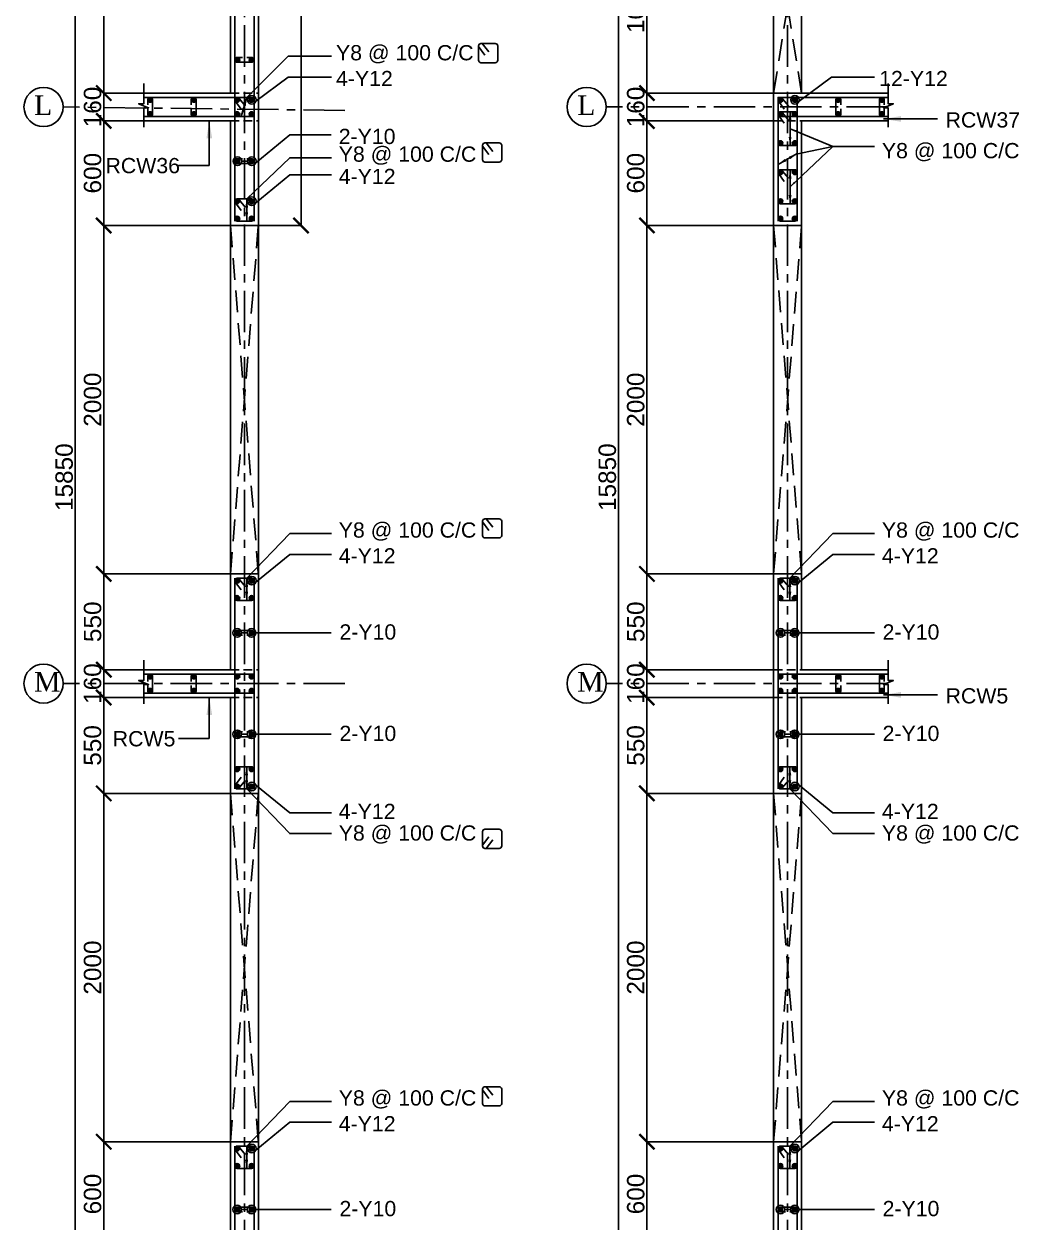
# Model space of a CAD drawing. Header units: inches. Extents: x 264820 to 395319, y -248151 to -162151.
# Drawn here: x 303854 to 326705, y -215092 to -187582 of the extents above; entities that cross this region are included whole.
import ezdxf

# ---------------------------------------------------------------- set-up
doc = ezdxf.new("R2010")
doc.units = ezdxf.units.IN
doc.header["$MEASUREMENT"] = 0
doc.linetypes.add('CENTER', pattern=[50.8, 31.75, -6.35, 6.35, -6.35])
doc.linetypes.add('Hidden', pattern=[3, 2, -1])
for name, color, linetype in [('1', 8, 'Continuous'), ('160 WALL OPEING', 1, 'Continuous'), ('5', 2, 'Continuous'), ('ARROW', 5, 'Continuous'), ('DIM', 251, 'Continuous'), ('GIRD CIR', 1, 'Continuous'), ('GIRD TEXT', 4, 'Continuous'), ('GRID', 8, 'CENTER'), ('LINKS', 3, 'Continuous'), ('OPENING', 1, 'Continuous'), ('SHEAR WALL', 6, 'Continuous'), ('STRRIUPS', 6, 'Continuous'), ('Ttxt', 3, 'Continuous')]:
    doc.layers.add(name, color=color, linetype=linetype)
doc.layers.add('Tex', color=3, linetype='Continuous', lineweight=13)
doc.styles.add('Arial', font='arial.ttf', dxfattribs={"height": 400})
doc.styles.add('T200', font='sanss___.ttf', dxfattribs={"height": 250})
doc.styles.add('T400', font='romantic.ttf')
doc.dimstyles.new('SCALE-25', dxfattribs={"dimtxt": 400, "dimasz": 350, "dimexe": 0, "dimexo": 0, "dimgap": 50, "dimtad": 1, "dimdec": 0, "dimlfac": 0.25, "dimzin": 0, "dimdsep": 46, "dimtxsty": 'Arial', "dimblk": 'ARCHTICK', "dimcen": 0, "dimclrd": 5, "dimclre": 8, "dimclrt": 1, "dimadec": 0, "dimazin": 0, "dimtfac": 1, "dimtdec": 0, "dimtix": 1, "dimtmove": 2, "dimatfit": 3, "dimfxl": 0, "dimtolj": 1, "dimtzin": 0, "dimlwd": -1, "dimarcsym": 0})
doc.dimstyles.new('T 200', dxfattribs={"dimtxt": 250, "dimasz": 150, "dimexe": 1, "dimexo": 0, "dimgap": 50, "dimtad": 1, "dimdec": 0, "dimdsep": 46, "dimtxsty": 'T200', "dimblk": 'ARCHTICK', "dimcen": 2.5, "dimdle": 1, "dimclrd": 5, "dimclre": 253, "dimclrt": 1, "dimadec": 0, "dimazin": 0, "dimtfac": 1, "dimtdec": 0, "dimtmove": 2, "dimatfit": 3, "dimfxl": 0, "dimarcsym": 0})
doc.dimstyles.new('T200', dxfattribs={"dimtxt": 300, "dimasz": 150, "dimexe": 0, "dimexo": 0, "dimgap": 5, "dimtad": 1, "dimdec": 0, "dimrnd": 5, "dimzin": 0, "dimdsep": 46, "dimtxsty": 'T200', "dimblk": 'ARCHTICK', "dimcen": 300, "dimclrd": 5, "dimclre": 252, "dimclrt": 1, "dimadec": 0, "dimazin": 0, "dimtfac": 50, "dimtdec": 0, "dimtofl": 0, "dimtmove": 2, "dimatfit": 3, "dimfxl": 1, "dimtolj": 1, "dimtzin": 0, "dimarcsym": 2})

# ---------------------------------------------------------------- blocks, each defined once
blk = doc.blocks.new('R1')
at = {"layer": '5'}
h = blk.add_hatch(color=256, dxfattribs=at)
edge = h.paths.add_edge_path()
edge.add_arc((0, 0), 69.6, 0, 360)
at = {"layer": '5', "color": 6}
blk.add_circle((0, 0), 69.6, dxfattribs=at)
blk = doc.blocks.new('_ARCHTICK')
at = {"color": 0, "linetype": 'ByBlock', "const_width": 0.15}
blk.add_lwpolyline([(-0.5, -0.5), (0.5, 0.5)], dxfattribs=at)
blk = doc.blocks.new('A$C5C0C2414')
at = {"layer": 'STRRIUPS', "ltscale": 0.2}
for p, q in [((0, 0), (158, -194)), ((-81, -72), (61, -268))]:
    blk.add_line(p, q, dxfattribs=at)
blk.add_lwpolyline([(304, -440), (-26, -440, -0.414214), (-81, -385), (-81, -55, -0.414214), (-26, 0), (304, 0, -0.414214), (359, -55), (359, -385, -0.414214)], format="xyb", close=True, dxfattribs=at)
blk = doc.blocks.new('*D69')
at = {"layer": 'Defpoints', "color": 0}
for p in [(305033, -166289), (306610, -166289, 59), (306610, -229689)]:
    blk.add_point(p, dxfattribs=at)
at = {"layer": 'DIM', "color": 8, "lineweight": -2}
for p, q in [((306610, -166289), (305033, -166289)), ((306610, -229689), (305033, -229689))]:
    blk.add_line(p, q, dxfattribs=at)
at = {"layer": 'DIM', "color": 5}
blk.add_line((305033, -229689), (305033, -166289), dxfattribs=at)
at = {"layer": 'DIM', "color": 5, "xscale": 350, "yscale": 350, "zscale": 350}
for p, rotation in [((305033, -166289), 90), ((305033, -229689), 270)]:
    blk.add_blockref('_ARCHTICK', p, dxfattribs=dict(at, rotation=rotation))
at = {"layer": 'DIM', "color": 1, "insert": (304779, -197989), "char_height": 400, "attachment_point": 5, "rotation": 90, "style": 'Arial'}
blk.add_mtext('\\A1;15850', dxfattribs=at)
blk = doc.blocks.new('ARCHTICK')
at = {"color": 0, "const_width": 0.15}
blk.add_lwpolyline([(-0.5, -0.5), (0.5, 0.5)], dxfattribs=at)
blk = doc.blocks.new('*D74')
at = {"layer": 'Defpoints', "color": 0}
for p in [(305686, -213249), (308597, -213249, 59), (306610, -215649, 58)]:
    blk.add_point(p, dxfattribs=at)
at = {"layer": 'DIM', "color": 8, "lineweight": -2}
for p, q in [((308597, -213249), (305686, -213249)), ((306610, -215649), (305686, -215649))]:
    blk.add_line(p, q, dxfattribs=at)
at = {"layer": 'DIM', "color": 5}
blk.add_line((305686, -215649), (305686, -213249), dxfattribs=at)
at = {"layer": 'DIM', "color": 5, "xscale": 350, "yscale": 350, "zscale": 350}
for p, rotation in [((305686, -213249), 90), ((305686, -215649), 270)]:
    blk.add_blockref('_ARCHTICK', p, dxfattribs=dict(at, rotation=rotation))
at = {"layer": 'DIM', "color": 1, "insert": (305431, -214449), "char_height": 400, "attachment_point": 5, "rotation": 90, "style": 'Arial'}
blk.add_mtext('\\A1;600', dxfattribs=at)
blk = doc.blocks.new('*D75')
at = {"layer": 'Defpoints', "color": 0}
for p in [(305686, -205249), (308597, -205249, 59), (308597, -213249, 59)]:
    blk.add_point(p, dxfattribs=at)
at = {"layer": 'DIM', "color": 8, "lineweight": -2}
for p, q in [((308597, -205249), (305686, -205249)), ((308597, -213249), (305686, -213249))]:
    blk.add_line(p, q, dxfattribs=at)
at = {"layer": 'DIM', "color": 5}
blk.add_line((305686, -213249), (305686, -205249), dxfattribs=at)
at = {"layer": 'DIM', "color": 5, "xscale": 350, "yscale": 350, "zscale": 350}
for p, rotation in [((305686, -205249), 90), ((305686, -213249), 270)]:
    blk.add_blockref('_ARCHTICK', p, dxfattribs=dict(at, rotation=rotation))
at = {"layer": 'DIM', "color": 1, "insert": (305431, -209249), "char_height": 400, "attachment_point": 5, "rotation": 90, "style": 'Arial'}
blk.add_mtext('\\A1;2000', dxfattribs=at)
blk = doc.blocks.new('*D76')
at = {"layer": 'Defpoints', "color": 0}
for p in [(305685, -203049), (306610, -203049, 58), (308597, -205249, 59)]:
    blk.add_point(p, dxfattribs=at)
at = {"layer": 'DIM', "color": 8, "lineweight": -2}
for p, q in [((306610, -203049), (305685, -203049)), ((308597, -205249), (305685, -205249))]:
    blk.add_line(p, q, dxfattribs=at)
at = {"layer": 'DIM', "color": 5}
blk.add_line((305685, -205249), (305685, -203049), dxfattribs=at)
at = {"layer": 'DIM', "color": 5, "xscale": 350, "yscale": 350, "zscale": 350}
for p, rotation in [((305685, -203049), 90), ((305685, -205249), 270)]:
    blk.add_blockref('_ARCHTICK', p, dxfattribs=dict(at, rotation=rotation))
at = {"layer": 'DIM', "color": 1, "insert": (305430, -204149), "char_height": 400, "attachment_point": 5, "rotation": 90, "style": 'Arial'}
blk.add_mtext('\\A1;550', dxfattribs=at)
blk = doc.blocks.new('*D77')
at = {"layer": 'Defpoints', "color": 0}
for p in [(305686, -202409), (306610, -202409, 58), (306610, -203049, 58)]:
    blk.add_point(p, dxfattribs=at)
at = {"layer": 'DIM', "color": 5}
for p, q in [((305686, -202409), (305686, -202059)), ((305686, -203049), (305686, -202409)), ((305686, -203049), (305686, -203399))]:
    blk.add_line(p, q, dxfattribs=at)
at = {"layer": 'DIM', "color": 8, "lineweight": -2}
for p, q in [((306610, -202409), (305686, -202409)), ((306610, -203049), (305686, -203049))]:
    blk.add_line(p, q, dxfattribs=at)
at = {"layer": 'DIM', "color": 5, "xscale": 350, "yscale": 350, "zscale": 350}
for p, rotation in [((305686, -202409), 270), ((305686, -203049), 90)]:
    blk.add_blockref('_ARCHTICK', p, dxfattribs=dict(at, rotation=rotation))
at = {"layer": 'DIM', "color": 1, "insert": (305431, -202729), "char_height": 400, "attachment_point": 5, "rotation": 90, "style": 'Arial'}
blk.add_mtext('\\A1;160', dxfattribs=at)
blk = doc.blocks.new('*D78')
at = {"layer": 'Defpoints', "color": 0}
for p in [(305687, -200209), (308597, -200209, 59), (306610, -202409, 58)]:
    blk.add_point(p, dxfattribs=at)
at = {"layer": 'DIM', "color": 8, "lineweight": -2}
for p, q in [((308597, -200209), (305687, -200209)), ((306610, -202409), (305687, -202409))]:
    blk.add_line(p, q, dxfattribs=at)
at = {"layer": 'DIM', "color": 5}
blk.add_line((305687, -202409), (305687, -200209), dxfattribs=at)
at = {"layer": 'DIM', "color": 5, "xscale": 350, "yscale": 350, "zscale": 350}
for p, rotation in [((305687, -200209), 90), ((305687, -202409), 270)]:
    blk.add_blockref('_ARCHTICK', p, dxfattribs=dict(at, rotation=rotation))
at = {"layer": 'DIM', "color": 1, "insert": (305432, -201309), "char_height": 400, "attachment_point": 5, "rotation": 90, "style": 'Arial'}
blk.add_mtext('\\A1;550', dxfattribs=at)
blk = doc.blocks.new('*D79')
at = {"layer": 'Defpoints', "color": 0}
for p in [(305686, -192209), (308597, -192209, 59), (308597, -200209, 59)]:
    blk.add_point(p, dxfattribs=at)
at = {"layer": 'DIM', "color": 8, "lineweight": -2}
for p, q in [((308597, -192209), (305686, -192209)), ((308597, -200209), (305686, -200209))]:
    blk.add_line(p, q, dxfattribs=at)
at = {"layer": 'DIM', "color": 5}
blk.add_line((305686, -200209), (305686, -192209), dxfattribs=at)
at = {"layer": 'DIM', "color": 5, "xscale": 350, "yscale": 350, "zscale": 350}
for p, rotation in [((305686, -192209), 90), ((305686, -200209), 270)]:
    blk.add_blockref('_ARCHTICK', p, dxfattribs=dict(at, rotation=rotation))
at = {"layer": 'DIM', "color": 1, "insert": (305431, -196209), "char_height": 400, "attachment_point": 5, "rotation": 90, "style": 'Arial'}
blk.add_mtext('\\A1;2000', dxfattribs=at)
blk = doc.blocks.new('*D80')
at = {"layer": 'Defpoints', "color": 0}
for p in [(305686, -189809), (306610, -189809, 58), (308597, -192209, 59)]:
    blk.add_point(p, dxfattribs=at)
at = {"layer": 'DIM', "color": 8, "lineweight": -2}
for p, q in [((306610, -189809), (305686, -189809)), ((308597, -192209), (305686, -192209))]:
    blk.add_line(p, q, dxfattribs=at)
at = {"layer": 'DIM', "color": 5}
blk.add_line((305686, -192209), (305686, -189809), dxfattribs=at)
at = {"layer": 'DIM', "color": 5, "xscale": 350, "yscale": 350, "zscale": 350}
for p, rotation in [((305686, -189809), 90), ((305686, -192209), 270)]:
    blk.add_blockref('_ARCHTICK', p, dxfattribs=dict(at, rotation=rotation))
at = {"layer": 'DIM', "color": 1, "insert": (305431, -191009), "char_height": 400, "attachment_point": 5, "rotation": 90, "style": 'Arial'}
blk.add_mtext('\\A1;600', dxfattribs=at)
blk = doc.blocks.new('*D81')
at = {"layer": 'Defpoints', "color": 0}
for p in [(305686, -189169), (306610, -189169, 58), (306610, -189809, 58)]:
    blk.add_point(p, dxfattribs=at)
at = {"layer": 'DIM', "color": 5}
for p, q in [((305686, -189169), (305686, -188819)), ((305686, -189809), (305686, -189169)), ((305686, -189809), (305686, -190159))]:
    blk.add_line(p, q, dxfattribs=at)
at = {"layer": 'DIM', "color": 8, "lineweight": -2}
for p, q in [((306610, -189169), (305686, -189169)), ((306610, -189809), (305686, -189809))]:
    blk.add_line(p, q, dxfattribs=at)
at = {"layer": 'DIM', "color": 5, "xscale": 350, "yscale": 350, "zscale": 350}
for p, rotation in [((305686, -189169), 270), ((305686, -189809), 90)]:
    blk.add_blockref('_ARCHTICK', p, dxfattribs=dict(at, rotation=rotation))
at = {"layer": 'DIM', "color": 1, "insert": (305431, -189489), "char_height": 400, "attachment_point": 5, "rotation": 90, "style": 'Arial'}
blk.add_mtext('\\A1;160', dxfattribs=at)
blk = doc.blocks.new('*D82')
at = {"layer": 'Defpoints', "color": 0}
for p in [(305686, -172369), (308597, -172369, 59), (306610, -189169, 58)]:
    blk.add_point(p, dxfattribs=at)
at = {"layer": 'DIM', "color": 8, "lineweight": -2}
for p, q in [((308597, -172369), (305686, -172369)), ((306610, -189169), (305686, -189169))]:
    blk.add_line(p, q, dxfattribs=at)
at = {"layer": 'DIM', "color": 5}
blk.add_line((305686, -189169), (305686, -172369), dxfattribs=at)
at = {"layer": 'DIM', "color": 5, "xscale": 350, "yscale": 350, "zscale": 350}
for p, rotation in [((305686, -172369), 90), ((305686, -189169), 270)]:
    blk.add_blockref('_ARCHTICK', p, dxfattribs=dict(at, rotation=rotation))
at = {"layer": 'DIM', "color": 1, "insert": (305431, -180769), "char_height": 400, "attachment_point": 5, "rotation": 90, "style": 'Arial'}
blk.add_mtext('\\A1;4200', dxfattribs=at)
blk = doc.blocks.new('*D65')
at = {"layer": 'Defpoints', "color": 0}
for p in [(309237, -172369), (310217, -172369), (309237, -192209)]:
    blk.add_point(p, dxfattribs=at)
at = {"layer": 'DIM', "color": 8, "lineweight": -2}
for p, q in [((309237, -172369), (310217, -172369)), ((309237, -192209), (310217, -192209))]:
    blk.add_line(p, q, dxfattribs=at)
at = {"layer": 'DIM', "color": 5}
blk.add_line((310217, -192209), (310217, -172369), dxfattribs=at)
at = {"layer": 'DIM', "color": 5, "xscale": 350, "yscale": 350, "zscale": 350}
for p, rotation in [((310217, -172369), 90), ((310217, -192209), 270)]:
    blk.add_blockref('_ARCHTICK', p, dxfattribs=dict(at, rotation=rotation))
blk = doc.blocks.new('*D86')
at = {"layer": 'Defpoints', "color": 0}
for p in [(317506, -166289), (321070, -166289, 59), (321070, -229689, 59)]:
    blk.add_point(p, dxfattribs=at)
at = {"layer": 'DIM', "color": 8, "lineweight": -2}
for p, q in [((321070, -166289), (317506, -166289)), ((321070, -229689), (317506, -229689))]:
    blk.add_line(p, q, dxfattribs=at)
at = {"layer": 'DIM', "color": 5}
blk.add_line((317506, -229689), (317506, -166289), dxfattribs=at)
at = {"layer": 'DIM', "color": 5, "xscale": 350, "yscale": 350, "zscale": 350}
for p, rotation in [((317506, -166289), 90), ((317506, -229689), 270)]:
    blk.add_blockref('_ARCHTICK', p, dxfattribs=dict(at, rotation=rotation))
at = {"layer": 'DIM', "color": 1, "insert": (317252, -197989), "char_height": 400, "attachment_point": 5, "rotation": 90, "style": 'Arial'}
blk.add_mtext('\\A1;15850', dxfattribs=at)
blk = doc.blocks.new('*D91')
at = {"layer": 'Defpoints', "color": 0}
for p in [(318158, -213249), (321070, -213249, 59), (321710, -215649, 59)]:
    blk.add_point(p, dxfattribs=at)
at = {"layer": 'DIM', "color": 8, "lineweight": -2}
for p, q in [((321070, -213249), (318158, -213249)), ((321710, -215649), (318158, -215649))]:
    blk.add_line(p, q, dxfattribs=at)
at = {"layer": 'DIM', "color": 5}
blk.add_line((318158, -215649), (318158, -213249), dxfattribs=at)
at = {"layer": 'DIM', "color": 5, "xscale": 350, "yscale": 350, "zscale": 350}
for p, rotation in [((318158, -213249), 90), ((318158, -215649), 270)]:
    blk.add_blockref('_ARCHTICK', p, dxfattribs=dict(at, rotation=rotation))
at = {"layer": 'DIM', "color": 1, "insert": (317904, -214449), "char_height": 400, "attachment_point": 5, "rotation": 90, "style": 'Arial'}
blk.add_mtext('\\A1;600', dxfattribs=at)
blk = doc.blocks.new('*D92')
at = {"layer": 'Defpoints', "color": 0}
for p in [(318158, -205249), (321070, -205249, 59), (321070, -213249, 59)]:
    blk.add_point(p, dxfattribs=at)
at = {"layer": 'DIM', "color": 8, "lineweight": -2}
for p, q in [((321070, -205249), (318158, -205249)), ((321070, -213249), (318158, -213249))]:
    blk.add_line(p, q, dxfattribs=at)
at = {"layer": 'DIM', "color": 5}
blk.add_line((318158, -213249), (318158, -205249), dxfattribs=at)
at = {"layer": 'DIM', "color": 5, "xscale": 350, "yscale": 350, "zscale": 350}
for p, rotation in [((318158, -205249), 90), ((318158, -213249), 270)]:
    blk.add_blockref('_ARCHTICK', p, dxfattribs=dict(at, rotation=rotation))
at = {"layer": 'DIM', "color": 1, "insert": (317904, -209249), "char_height": 400, "attachment_point": 5, "rotation": 90, "style": 'Arial'}
blk.add_mtext('\\A1;2000', dxfattribs=at)
blk = doc.blocks.new('*D93')
at = {"layer": 'Defpoints', "color": 0}
for p in [(318157, -203049), (321070, -203049, 59), (321070, -205249, 59)]:
    blk.add_point(p, dxfattribs=at)
at = {"layer": 'DIM', "color": 8, "lineweight": -2}
for p, q in [((321070, -203049), (318157, -203049)), ((321070, -205249), (318157, -205249))]:
    blk.add_line(p, q, dxfattribs=at)
at = {"layer": 'DIM', "color": 5}
blk.add_line((318157, -205249), (318157, -203049), dxfattribs=at)
at = {"layer": 'DIM', "color": 5, "xscale": 350, "yscale": 350, "zscale": 350}
for p, rotation in [((318157, -203049), 90), ((318157, -205249), 270)]:
    blk.add_blockref('_ARCHTICK', p, dxfattribs=dict(at, rotation=rotation))
at = {"layer": 'DIM', "color": 1, "insert": (317903, -204149), "char_height": 400, "attachment_point": 5, "rotation": 90, "style": 'Arial'}
blk.add_mtext('\\A1;550', dxfattribs=at)
blk = doc.blocks.new('*D94')
at = {"layer": 'Defpoints', "color": 0}
for p in [(318158, -202409), (321070, -202409, 59), (321070, -203049, 59)]:
    blk.add_point(p, dxfattribs=at)
at = {"layer": 'DIM', "color": 5}
for p, q in [((318158, -202409), (318158, -202059)), ((318158, -203049), (318158, -202409)), ((318158, -203049), (318158, -203399))]:
    blk.add_line(p, q, dxfattribs=at)
at = {"layer": 'DIM', "color": 8, "lineweight": -2}
for p, q in [((321070, -202409), (318158, -202409)), ((321070, -203049), (318158, -203049))]:
    blk.add_line(p, q, dxfattribs=at)
at = {"layer": 'DIM', "color": 5, "xscale": 350, "yscale": 350, "zscale": 350}
for p, rotation in [((318158, -202409), 270), ((318158, -203049), 90)]:
    blk.add_blockref('_ARCHTICK', p, dxfattribs=dict(at, rotation=rotation))
at = {"layer": 'DIM', "color": 1, "insert": (317904, -202729), "char_height": 400, "attachment_point": 5, "rotation": 90, "style": 'Arial'}
blk.add_mtext('\\A1;160', dxfattribs=at)
blk = doc.blocks.new('*D95')
at = {"layer": 'Defpoints', "color": 0}
for p in [(318159, -200209), (321070, -200209, 59), (321070, -202409, 59)]:
    blk.add_point(p, dxfattribs=at)
at = {"layer": 'DIM', "color": 8, "lineweight": -2}
for p, q in [((321070, -200209), (318159, -200209)), ((321070, -202409), (318159, -202409))]:
    blk.add_line(p, q, dxfattribs=at)
at = {"layer": 'DIM', "color": 5}
blk.add_line((318159, -202409), (318159, -200209), dxfattribs=at)
at = {"layer": 'DIM', "color": 5, "xscale": 350, "yscale": 350, "zscale": 350}
for p, rotation in [((318159, -200209), 90), ((318159, -202409), 270)]:
    blk.add_blockref('_ARCHTICK', p, dxfattribs=dict(at, rotation=rotation))
at = {"layer": 'DIM', "color": 1, "insert": (317905, -201309), "char_height": 400, "attachment_point": 5, "rotation": 90, "style": 'Arial'}
blk.add_mtext('\\A1;550', dxfattribs=at)
blk = doc.blocks.new('*D96')
at = {"layer": 'Defpoints', "color": 0}
for p in [(318158, -192209), (321070, -192209, 59), (321070, -200209, 59)]:
    blk.add_point(p, dxfattribs=at)
at = {"layer": 'DIM', "color": 8, "lineweight": -2}
for p, q in [((321070, -192209), (318158, -192209)), ((321070, -200209), (318158, -200209))]:
    blk.add_line(p, q, dxfattribs=at)
at = {"layer": 'DIM', "color": 5}
blk.add_line((318158, -200209), (318158, -192209), dxfattribs=at)
at = {"layer": 'DIM', "color": 5, "xscale": 350, "yscale": 350, "zscale": 350}
for p, rotation in [((318158, -192209), 90), ((318158, -200209), 270)]:
    blk.add_blockref('_ARCHTICK', p, dxfattribs=dict(at, rotation=rotation))
at = {"layer": 'DIM', "color": 1, "insert": (317904, -196209), "char_height": 400, "attachment_point": 5, "rotation": 90, "style": 'Arial'}
blk.add_mtext('\\A1;2000', dxfattribs=at)
blk = doc.blocks.new('*D97')
at = {"layer": 'Defpoints', "color": 0}
for p in [(318158, -189809), (321070, -189809, 59), (321070, -192209, 59)]:
    blk.add_point(p, dxfattribs=at)
at = {"layer": 'DIM', "color": 8, "lineweight": -2}
for p, q in [((321070, -189809), (318158, -189809)), ((321070, -192209), (318158, -192209))]:
    blk.add_line(p, q, dxfattribs=at)
at = {"layer": 'DIM', "color": 5}
blk.add_line((318158, -192209), (318158, -189809), dxfattribs=at)
at = {"layer": 'DIM', "color": 5, "xscale": 350, "yscale": 350, "zscale": 350}
for p, rotation in [((318158, -189809), 90), ((318158, -192209), 270)]:
    blk.add_blockref('_ARCHTICK', p, dxfattribs=dict(at, rotation=rotation))
at = {"layer": 'DIM', "color": 1, "insert": (317904, -191009), "char_height": 400, "attachment_point": 5, "rotation": 90, "style": 'Arial'}
blk.add_mtext('\\A1;600', dxfattribs=at)
blk = doc.blocks.new('*D98')
at = {"layer": 'Defpoints', "color": 0}
for p in [(318158, -189169), (321070, -189169, 59), (321070, -189809, 59)]:
    blk.add_point(p, dxfattribs=at)
at = {"layer": 'DIM', "color": 5}
for p, q in [((318158, -189169), (318158, -188819)), ((318158, -189809), (318158, -189169)), ((318158, -189809), (318158, -190159))]:
    blk.add_line(p, q, dxfattribs=at)
at = {"layer": 'DIM', "color": 8, "lineweight": -2}
for p, q in [((321070, -189169), (318158, -189169)), ((321070, -189809), (318158, -189809))]:
    blk.add_line(p, q, dxfattribs=at)
at = {"layer": 'DIM', "color": 5, "xscale": 350, "yscale": 350, "zscale": 350}
for p, rotation in [((318158, -189169), 270), ((318158, -189809), 90)]:
    blk.add_blockref('_ARCHTICK', p, dxfattribs=dict(at, rotation=rotation))
at = {"layer": 'DIM', "color": 1, "insert": (317904, -189489), "char_height": 400, "attachment_point": 5, "rotation": 90, "style": 'Arial'}
blk.add_mtext('\\A1;160', dxfattribs=at)
blk = doc.blocks.new('*D99')
at = {"layer": 'Defpoints', "color": 0}
for p in [(318158, -185169), (321070, -185169, 59), (321070, -189169, 59)]:
    blk.add_point(p, dxfattribs=at)
at = {"layer": 'DIM', "color": 8, "lineweight": -2}
for p, q in [((321070, -185169), (318158, -185169)), ((321070, -189169), (318158, -189169))]:
    blk.add_line(p, q, dxfattribs=at)
at = {"layer": 'DIM', "color": 5}
blk.add_line((318158, -189169), (318158, -185169), dxfattribs=at)
at = {"layer": 'DIM', "color": 5, "xscale": 350, "yscale": 350, "zscale": 350}
for p, rotation in [((318158, -185169), 90), ((318158, -189169), 270)]:
    blk.add_blockref('_ARCHTICK', p, dxfattribs=dict(at, rotation=rotation))
at = {"layer": 'DIM', "color": 1, "insert": (317904, -187169), "char_height": 400, "attachment_point": 5, "rotation": 90, "style": 'Arial'}
blk.add_mtext('\\A1;1000', dxfattribs=at)

msp = doc.modelspace()

# ---------------------------------------------------------------- linework, layer by layer
at = {"layer": '1', "linetype": 'Hidden', "ltscale": 100}
for p, q in [((308596.8, -189168.9, 59), (309236.8, -189168.9, 59)), ((308596.8, -189808.9, 59), (309236.8, -189808.9, 59)), ((321069.6, -189808.9, 59), (321709.6, -189808.9, 59)), ((308596.8, -202408.9, 59), (309236.8, -202408.9, 59)), ((321069.6, -202408.9, 59), (321709.6, -202408.9, 59)), ((308596.8, -203048.9, 59), (309236.8, -203048.9, 59)), ((321069.6, -203048.9, 59), (321709.6, -203048.9, 59))]:
    msp.add_line(p, q, dxfattribs=at)
at = {"layer": '1', "elevation": 58.4}
for points in [[(306610.3, -188951.5), (306610.3, -189414.1), (306485.9, -189414.1), (306715.9, -189507.6), (306610.3, -189507.6), (306610.3, -189953.3)], [(323696.2, -188951.5), (323696.2, -189414.1), (323820.5, -189414.1), (323590.6, -189507.6), (323696.2, -189507.6), (323696.2, -189953.3)], [(306610.3, -202191.5), (306610.3, -202654.1), (306485.9, -202654.1), (306715.9, -202747.6), (306610.3, -202747.6), (306610.3, -203193.3)], [(323696.2, -202191.5), (323696.2, -202654.1), (323820.6, -202654.1), (323590.6, -202747.6), (323696.2, -202747.6), (323696.2, -203193.3)]]:
    msp.add_lwpolyline(points, dxfattribs=at)
at = {"layer": '160 WALL OPEING', "linetype": 'Hidden', "ltscale": 250}
for p, q in [((321069.6, -189168.9), (321709.6, -185168.9)), ((321709.6, -189168.9), (321069.6, -185168.9)), ((308596.8, -200208.9), (309236.8, -192208.9, 59)), ((308596.8, -192208.9), (309236.8, -200208.9, 59)), ((321069.6, -200208.9), (321709.6, -192208.9, 59)), ((321069.6, -192208.9, 59), (321709.6, -200208.9, 59)), ((308596.8, -213248.9), (309236.8, -205248.9, 59)), ((308596.8, -205248.9), (309236.8, -213248.9, 59)), ((321069.6, -213248.9, 59), (321709.6, -205248.9, 59)), ((321069.6, -205248.9), (321709.6, -213248.9, 59))]:
    msp.add_line(p, q, dxfattribs=at)
at = {"layer": '5', "elevation": 59}
for points in [[(308696.8, -172468.9), (308696.8, -192108.9)], [(309136.8, -192108.9), (309136.8, -172468.9)], [(306610.3, -189268.9), (309136.8, -189268.9), (309136.8, -189708.9), (306610.3, -189708.9)], [(323696.2, -189268.9), (321169.6, -189268.9), (321169.6, -189708.9), (323696.2, -189708.9)], [(321169.6, -189268.9), (321169.6, -192108.9)], [(321609.6, -192108.9), (321609.6, -189268.9)], [(308696.8, -200308.9), (308696.8, -205148.9)], [(309136.8, -205148.9), (309136.8, -200308.9)], [(321169.6, -200308.9), (321169.6, -205148.9)], [(321609.6, -205148.9), (321609.6, -200308.9)], [(306610.3, -202948.9), (309136.8, -202948.9), (309136.8, -202508.9), (306610.3, -202508.9)], [(323696.2, -202948.9), (321169.7, -202948.9), (321169.7, -202508.9), (323696.2, -202508.9)], [(308696.8, -213348.9), (308696.8, -218588.9)], [(309136.8, -218588.9), (309136.8, -213348.9)], [(321169.6, -213348.9), (321169.6, -218588.9)], [(321609.6, -218588.9), (321609.6, -213348.9)]]:
    msp.add_lwpolyline(points, dxfattribs=at)
at = {"layer": 'ARROW'}
for p, q in [((308856.1, -190733.9, 59), (308987.6, -190733.9, 59)), ((308851.1, -201564.6, 59), (308982, -201564.6, 59)), ((321323.9, -201564.6, 59), (321454.8, -201564.6, 59)), ((308851.1, -203893.2, 59), (308982, -203893.2, 59)), ((321323.8, -203893.2, 59), (321454.8, -203893.2, 59)), ((308851.1, -214804.6, 59), (308982, -214804.6, 59)), ((321323.8, -214804.6, 59), (321454.8, -214804.6, 59))]:
    msp.add_line(p, q, dxfattribs=at)
for points, elevation in [([(308969.1, -189268.9), (309922.5, -188324.7), (310912.7, -188324.7)], 59), ([(309179.2, -189358.8), (309922.5, -188801.1), (310912.7, -188801.1)], 59), ([(321652, -189358.8), (322395.3, -188801.1), (323385.5, -188801.1)], 59), ([(309178.5, -190768.1), (309957.3, -190130.4), (310912, -190130.4)], 59), ([(321586.7, -190573), (322430.1, -190396.8), (323384.8, -190396.8)], 59), ([(308969.1, -191597.5), (309957.9, -190653.3), (310912.7, -190653.3)], 59), ([(309179.2, -191687.4), (309957.9, -191049.7), (310912.7, -191049.7)], 59), ([(308969.1, -200308.9), (309957.9, -199284.7), (310912.7, -199284.7)], 59), ([(321441.9, -200308.9), (322430.7, -199284.7), (323385.5, -199284.7)], 59), ([(309179.2, -200398.8), (309957.9, -199761.1), (310912.7, -199761.1)], 59), ([(321652, -200398.8), (322430.7, -199761.1), (323385.5, -199761.1)], 59), ([(309179.1, -201564.6), (310912.1, -201564.6)], 58.9), ([(321651.9, -201564.6), (323384.9, -201564.6)], 58.9), ([(309179.1, -203893.2), (310912.1, -203893.2)], 58.9), ([(321651.8, -203893.2), (323384.9, -203893.2)], 58.9), ([(308969.1, -205148.9), (309957.9, -206173), (310912.7, -206173)], 59), ([(309179.2, -205059), (309957.9, -205696.6), (310912.7, -205696.6)], 59), ([(321441.9, -205148.9), (322430.7, -206173), (323385.5, -206173)], 59), ([(321652, -205059), (322430.7, -205696.6), (323385.5, -205696.6)], 59), ([(308969.1, -213348.9), (309957.9, -212324.7), (310912.7, -212324.7)], 59), ([(321441.9, -213348.9), (322430.7, -212324.7), (323385.5, -212324.7)], 59), ([(309179.2, -213438.8), (309957.9, -212801.1), (310912.7, -212801.1)], 59), ([(321652, -213438.8), (322430.7, -212801.1), (323385.5, -212801.1)], 59), ([(309179.1, -214804.6), (310912.1, -214804.6)], 58.9), ([(321651.8, -214804.6), (323384.9, -214804.6)], 58.9)]:
    msp.add_lwpolyline(points, dxfattribs=dict(at, elevation=elevation))
for centre in [(309086.8, -189324.6, 59), (321559.6, -189324.6, 59), (308757.5, -190733.9, 59), (309086.2, -190733.9, 59), (309086.8, -191653.2, 59), (309086.8, -200364.6, 59), (321559.6, -200364.6, 59), (308752.6, -201564.6, 59), (309080.6, -201564.6, 59), (321225.3, -201564.6, 59), (321553.3, -201564.6, 59), (308752.5, -203893.2, 59), (309080.5, -203893.2, 59), (321225.3, -203893.2, 59), (321553.3, -203893.2, 59), (309086.8, -205093.2, 59), (321559.6, -205093.2, 59), (309086.8, -213404.6, 59), (321559.6, -213404.6, 59), (308752.5, -214804.6, 59), (309080.5, -214804.6, 59), (321225.3, -214804.6, 59), (321553.3, -214804.6, 59)]:
    msp.add_circle(centre, 98.5, dxfattribs=at)
at = {"layer": 'GIRD CIR'}
for centre in [(304304.1, -189488.9, 58.4), (316776.9, -189488.9, 58.4), (304304.1, -202728.9, 58.4), (316776.9, -202728.9, 58.4)]:
    msp.add_circle(centre, 450, dxfattribs=at)
at = {"layer": 'GRID', "ltscale": 30}
for p, q in [((308916.8, -164753.2, 59), (308916.8, -230727.8, 59)), ((321389.6, -164753.2, 0), (321389.6, -230727.8, 0)), ((311223.4, -189568.9, 59), (304754.1, -189488.9, 59)), ((323696.2, -189488.9, 59), (317226.9, -189488.9, 59)), ((311223.4, -202728.9, 59), (304754.1, -202728.9, 59)), ((323696.2, -202728.9, 59), (317226.9, -202728.9, 59))]:
    msp.add_line(p, q, dxfattribs=at)
at = {"layer": 'LINKS', "elevation": 59}
for points in [[(308968.5, -188348.9), (309081.2, -188348.9, -1), (309081.2, -188460.2), (308752.5, -188460.2, -1), (308752.5, -188348.9), (308872.1, -188348.9)], [(306696.8, -189437.2), (306696.8, -189324.6, -1), (306808.2, -189324.6), (306808.2, -189653.2, -1), (306696.8, -189653.2), (306696.8, -189533.7)], [(307696.8, -189437.2), (307696.8, -189324.6, -1), (307808.2, -189324.6), (307808.2, -189653.2, -1), (307696.8, -189653.2), (307696.8, -189533.7)], [(322609.6, -189437.2), (322609.6, -189324.6, 1), (322498.2, -189324.6), (322498.2, -189653.2, 1), (322609.6, -189653.2), (322609.6, -189533.7)], [(323609.6, -189437.2), (323609.6, -189324.6, 1), (323498.2, -189324.6), (323498.2, -189653.2, 1), (323609.6, -189653.2), (323609.6, -189533.7)], [(308968.5, -190677.5), (309081.2, -190677.5, -1), (309081.2, -190788.9), (308752.5, -190788.9, -1), (308752.5, -190677.5), (308872.1, -190677.5)], [(308968.5, -201620.2), (309081.2, -201620.2, 1), (309081.2, -201508.9), (308752.5, -201508.9, 1), (308752.5, -201620.2), (308872.1, -201620.2)], [(321441.3, -201620.2), (321554, -201620.2, 1), (321554, -201508.9), (321225.3, -201508.9, 1), (321225.3, -201620.2), (321344.8, -201620.2)], [(306696.8, -202677.2), (306696.8, -202564.6, -1), (306808.2, -202564.6), (306808.2, -202893.2, -1), (306696.8, -202893.2), (306696.8, -202773.7)], [(307696.8, -202677.2), (307696.8, -202564.6, -1), (307808.2, -202564.6), (307808.2, -202893.2, -1), (307696.8, -202893.2), (307696.8, -202773.7)], [(322609.7, -202677.2), (322609.7, -202564.6, 1), (322498.3, -202564.6), (322498.3, -202893.2, 1), (322609.7, -202893.2), (322609.7, -202773.7)], [(323609.7, -202677.2), (323609.7, -202564.6, 1), (323498.3, -202564.6), (323498.3, -202893.2, 1), (323609.7, -202893.2), (323609.7, -202773.7)], [(308968.5, -203837.5), (309081.2, -203837.5, -1), (309081.2, -203948.9), (308752.5, -203948.9, -1), (308752.5, -203837.5), (308872.1, -203837.5)], [(321441.3, -203837.5), (321554, -203837.5, -1), (321554, -203948.9), (321225.3, -203948.9, -1), (321225.3, -203837.5), (321344.8, -203837.5)], [(308968.5, -214860.2), (309081.2, -214860.2, 1), (309081.2, -214748.9), (308752.5, -214748.9, 1), (308752.5, -214860.2), (308872.1, -214860.2)], [(321441.3, -214860.2), (321554, -214860.2, 1), (321554, -214748.9), (321225.3, -214748.9, 1), (321225.3, -214860.2), (321344.8, -214860.2)]]:
    msp.add_lwpolyline(points, format="xyb", dxfattribs=at)
at = {"layer": 'OPENING', "color": 1, "elevation": 59}
for points in [[(321069.6, -185168.9), (321069.6, -189168.9)], [(321709.6, -189168.9), (321709.6, -185168.9)], [(308596.8, -192208.9), (308596.8, -192208.9), (308596.8, -200208.9)], [(309236.8, -200208.9), (309236.8, -192208.9)], [(321069.6, -192208.9), (321069.6, -192208.9), (321069.6, -200208.9)], [(321709.6, -200208.9), (321709.6, -192208.9)], [(308596.8, -205248.9), (308596.8, -205248.9), (308596.8, -213248.9)], [(309236.8, -213248.9), (309236.8, -213248.9), (309236.8, -205248.9)], [(321069.6, -205248.9), (321069.6, -205248.9), (321069.6, -213248.9)], [(321709.6, -213248.9), (321709.6, -213248.9), (321709.6, -205248.9)]]:
    msp.add_lwpolyline(points, dxfattribs=at)
at = {"layer": 'SHEAR WALL', "color": 4}
for p, q in [((321069.6, -189168.9, 59), (321709.6, -189168.9, 59)), ((308596.8, -192208.9, 59), (309236.8, -192208.9, 59)), ((321069.6, -192208.9, 59), (321709.6, -192208.9, 59)), ((308596.8, -200208.9, 59), (309236.8, -200208.9, 59)), ((321069.6, -200208.9, 59), (321709.6, -200208.9, 59)), ((308596.8, -205248.9, 59), (309236.8, -205248.9, 59)), ((321069.6, -205248.9, 59), (321709.6, -205248.9, 59)), ((308596.8, -213248.9, 59), (309236.8, -213248.9, 59)), ((321069.6, -213248.9, 59), (321709.6, -213248.9, 59))]:
    msp.add_line(p, q, dxfattribs=at)
at = {"layer": 'SHEAR WALL', "color": 4, "elevation": 59}
for points in [[(308596.8, -172368.9), (308596.8, -189168.9)], [(309236.8, -172368.9), (309236.8, -192208.9)], [(306610.3, -189168.9), (308596.8, -189168.9)], [(321069.6, -189168.9), (321069.6, -189168.9), (321069.6, -189808.9)], [(323696.2, -189168.9), (321709.6, -189168.9)], [(308596.8, -189808.9), (306610.3, -189808.9)], [(308596.8, -192208.9), (308596.8, -189808.9)], [(321069.6, -192208.9), (321069.6, -189808.9)], [(321709.6, -189808.9), (321709.6, -192208.9)], [(321709.6, -189808.9), (323696.2, -189808.9)], [(308596.8, -200208.9), (308596.8, -202408.9)], [(309236.8, -202408.9), (309236.8, -200208.9)], [(321069.6, -200208.9), (321069.6, -202408.9)], [(321709.6, -202408.9), (321709.6, -200208.9)], [(308596.8, -202408.9), (306610.3, -202408.9)], [(309236.8, -203048.9), (309236.8, -202408.9)], [(321069.6, -203048.9), (321069.6, -202408.9)], [(321709.7, -202408.9), (323696.2, -202408.9)], [(306610.3, -203048.9), (308596.8, -203048.9)], [(308596.8, -205248.9), (308596.8, -203048.9)], [(309236.8, -203048.9), (309236.8, -205248.9)], [(321069.6, -205248.9), (321069.6, -203048.9)], [(321709.6, -203048.9), (321709.6, -205248.9)], [(323696.2, -203048.9), (321709.7, -203048.9)], [(308596.8, -213248.9), (308596.8, -213248.9), (308596.8, -215648.9)], [(309236.8, -216288.9), (309236.8, -213248.9)], [(321069.6, -218688.9), (321069.6, -218688.9), (321069.6, -213248.9)], [(321709.6, -215648.9), (321709.6, -213248.9)]]:
    msp.add_lwpolyline(points, dxfattribs=at)
at = {"layer": 'STRRIUPS', "ltscale": 0.2}
for p, q in [((308713.9, -189364.3, 59), (308838.6, -189537.3, 59)), ((308802.7, -189299.8, 59), (308935.8, -189462.6, 59)), ((321186.7, -189364.3, 59), (321311.4, -189537.3, 59)), ((321275.5, -189299.8, 59), (321408.6, -189462.6, 59)), ((321186.7, -189691.1, 59), (321311.4, -189864, 59)), ((321275.5, -189626.6, 59), (321408.6, -189789.3, 59)), ((321186.7, -191026.3, 59), (321311.4, -191199.2, 59)), ((321275.5, -190961.7, 59), (321408.6, -191124.5, 59)), ((308713.9, -191692.9, 59), (308838.6, -191865.9, 59)), ((308802.7, -191628.4, 59), (308935.8, -191791.2, 59)), ((308713.9, -200404.3, 59), (308838.6, -200577.3, 59)), ((308802.7, -200339.8, 59), (308935.8, -200502.6, 59)), ((321186.7, -200404.3, 59), (321311.4, -200577.3, 59)), ((321275.5, -200339.8, 59), (321408.6, -200502.6, 59)), ((308713.9, -205053.4, 59), (308838.6, -204880.5, 59)), ((321186.7, -205053.4, 59), (321311.4, -204880.5, 59)), ((308802.7, -205117.9, 59), (308935.8, -204955.2, 59)), ((321275.5, -205117.9, 59), (321408.6, -204955.2, 59)), ((308713.9, -213444.3, 59), (308838.6, -213617.3, 59)), ((308802.7, -213379.8, 59), (308935.8, -213542.6, 59)), ((321186.7, -213444.3, 59), (321311.4, -213617.3, 59)), ((321275.5, -213379.8, 59), (321408.6, -213542.6, 59))]:
    msp.add_line(p, q, dxfattribs=at)
at = {"layer": 'STRRIUPS', "ltscale": 0.2, "elevation": 59}
for points in [[(309081.8, -189708.9), (308751.8, -189708.9, -0.4142136), (308696.8, -189653.9), (308696.8, -189323.9, -0.4142136), (308751.8, -189268.9), (309081.8, -189268.9, -0.4142136), (309136.8, -189323.9), (309136.8, -189653.9, -0.4142136)], [(321224.6, -192108.9), (321554.6, -192108.9, 0.4142136), (321609.6, -192053.9), (321609.6, -189323.9, 0.4142136), (321554.6, -189268.9), (321224.6, -189268.9, 0.4142136), (321169.6, -189323.9), (321169.6, -192053.9, 0.4142136)], [(321224.6, -189597.5), (321554.6, -189597.5, -0.4142136), (321609.6, -189652.5), (321609.6, -190320.5, -0.4142136), (321554.6, -190375.5), (321224.6, -190375.5, -0.4142136), (321169.6, -190320.5), (321169.6, -189652.5, -0.4142136)], [(321224.6, -190930.8), (321554.6, -190930.8, -0.4142136), (321609.6, -190985.8), (321609.6, -191653.9, -0.4142136), (321554.6, -191708.9), (321224.6, -191708.9, -0.4142136), (321169.6, -191653.9), (321169.6, -190985.8, -0.4142136)], [(308751.8, -191597.5), (309081.8, -191597.5, -0.4142136), (309136.8, -191652.5), (309136.8, -192053.9, -0.4142136), (309081.8, -192108.9), (308751.8, -192108.9, -0.4142136), (308696.8, -192053.9), (308696.8, -191652.5, -0.4142136)], [(308751.8, -200308.9), (309081.8, -200308.9, -0.4142136), (309136.8, -200363.9), (309136.8, -200764.9, -0.4142136), (309081.8, -200819.9), (308751.8, -200819.9, -0.4142136), (308696.8, -200764.9), (308696.8, -200363.9, -0.4142136)], [(321224.6, -200308.9), (321554.6, -200308.9, -0.4142136), (321609.6, -200363.9), (321609.6, -200764.9, -0.4142136), (321554.6, -200819.9), (321224.6, -200819.9, -0.4142136), (321169.6, -200764.9), (321169.6, -200363.9, -0.4142136)], [(308751.8, -205148.9), (309081.8, -205148.9, 0.4142136), (309136.8, -205093.9), (309136.8, -204692.8, 0.4142136), (309081.8, -204637.8), (308751.8, -204637.8, 0.4142136), (308696.8, -204692.8), (308696.8, -205093.9, 0.4142136)], [(321224.6, -205148.9), (321554.6, -205148.9, 0.4142136), (321609.6, -205093.9), (321609.6, -204692.8, 0.4142136), (321554.6, -204637.8), (321224.6, -204637.8, 0.4142136), (321169.6, -204692.8), (321169.6, -205093.9, 0.4142136)], [(308751.8, -213348.9), (309081.8, -213348.9, -0.4142136), (309136.8, -213403.9), (309136.8, -213804.9, -0.4142136), (309081.8, -213859.9), (308751.8, -213859.9, -0.4142136), (308696.8, -213804.9), (308696.8, -213403.9, -0.4142136)], [(321224.6, -213348.9), (321554.6, -213348.9, -0.4142136), (321609.6, -213403.9), (321609.6, -213804.9, -0.4142136), (321554.6, -213859.9), (321224.6, -213859.9, -0.4142136), (321169.6, -213804.9), (321169.6, -213403.9, -0.4142136)]]:
    msp.add_lwpolyline(points, format="xyb", close=True, dxfattribs=at)

# ---------------------------------------------------------------- block references
at = {"layer": '5', "yscale": 0.8000000000465661, "zscale": 0.8000000000465661}
for p, xscale, rotation in [((308752.5, -188404.6, 59), 0.8000000000465661, 90.00000000000001), ((309081.1, -188404.6, 59), -0.8000000000465661, 270), ((306752.5, -189324.6, 59), 0.8000000000465661, 90.00000000000001), ((307752.5, -189324.6, 59), 0.8000000000465661, 90.00000000000001), ((308752.5, -189324.6, 59), 0.8000000000465661, 90.00000000000001), ((309081.1, -189324.6, 59), -0.8000000000465661, 270), ((321225.3, -189324.6, 59), 0.8000000000465661, 90.00000000000001), ((321553.9, -189324.6, 59), -0.8000000000465661, 270), ((322553.9, -189324.6, 59), -0.8000000000465661, 270), ((323553.9, -189324.6, 59), -0.8000000000465661, 270), ((306752.5, -189653.2, 59), -0.8000000000465661, 90), ((307752.5, -189653.2, 59), -0.8000000000465661, 90), ((308752.5, -189653.2, 59), -0.8000000000465661, 90), ((309081.1, -189653.2, 59), 0.8000000000465661, 270), ((321225.3, -189653.2, 59), -0.8000000000465661, 90), ((321553.9, -189653.2, 59), 0.8000000000465661, 270), ((322553.9, -189653.2, 59), 0.8000000000465661, 270), ((323553.9, -189653.2, 59), 0.8000000000465661, 270), ((321225.3, -190319.8, 59), 0.8000000000465661, 90.00000000000001), ((321553.9, -190319.8, 59), -0.8000000000465661, 270), ((308752.5, -190733.2, 59), 0.8000000000465661, 90.00000000000001), ((309081.1, -190733.2, 59), -0.8000000000465661, 270), ((321225.3, -190986.5, 59), 0.8000000000465661, 90.00000000000001), ((321553.9, -190986.5, 59), -0.8000000000465661, 270), ((308752.5, -191653.2, 59), 0.8000000000465661, 90.00000000000001), ((309081.1, -191653.2, 59), -0.8000000000465661, 270), ((321225.3, -191653.2, 59), 0.8000000000465661, 90.00000000000001), ((321553.9, -191653.2, 59), -0.8000000000465661, 270), ((308752.5, -192053.2, 59), 0.8000000000465661, 90.00000000000001), ((309081.1, -192053.2, 59), -0.8000000000465661, 270), ((321225.3, -192053.2, 59), 0.8000000000465661, 90.00000000000001), ((321553.9, -192053.2, 59), -0.8000000000465661, 270), ((308752.5, -200364.6, 59), 0.8000000000465661, 90.00000000000001), ((309081.1, -200364.6, 59), -0.8000000000465661, 270), ((321225.3, -200364.6, 59), 0.8000000000465661, 90.00000000000001), ((321553.9, -200364.6, 59), -0.8000000000465661, 270), ((308752.5, -200764.6, 59), 0.8000000000465661, 90.00000000000001), ((309081.1, -200764.6, 59), -0.8000000000465661, 270), ((321225.3, -200764.6, 59), 0.8000000000465661, 90.00000000000001), ((321553.9, -200764.6, 59), -0.8000000000465661, 270), ((308752.5, -201564.6, 59), -0.8000000000465661, 90), ((309081.1, -201564.6, 59), 0.8000000000465661, 270), ((321225.3, -201564.6, 59), -0.8000000000465661, 90), ((321553.9, -201564.6, 59), 0.8000000000465661, 270), ((306752.5, -202564.6, 59), 0.8000000000465661, 90.00000000000001), ((307752.5, -202564.6, 59), 0.8000000000465661, 90.00000000000001), ((308752.5, -202564.6, 59), 0.8000000000465661, 90.00000000000001), ((309081.1, -202564.6, 59), -0.8000000000465661, 270), ((321225.3, -202564.6, 59), 0.8000000000465661, 90.00000000000001), ((321553.9, -202564.6, 59), -0.8000000000465661, 270), ((322554, -202564.6, 59), -0.8000000000465661, 270), ((323554, -202564.6, 59), -0.8000000000465661, 270), ((306752.5, -202893.2, 59), -0.8000000000465661, 90), ((307752.5, -202893.2, 59), -0.8000000000465661, 90), ((308752.5, -202893.2, 59), -0.8000000000465661, 90), ((309081.1, -202893.2, 59), 0.8000000000465661, 270), ((321225.3, -202893.2, 59), -0.8000000000465661, 90), ((321553.9, -202893.2, 59), 0.8000000000465661, 270), ((322554, -202893.2, 59), 0.8000000000465661, 270), ((323554, -202893.2, 59), 0.8000000000465661, 270), ((308752.5, -203893.2, 59), 0.8000000000465661, 90.00000000000001), ((309081.1, -203893.2, 59), -0.8000000000465661, 270), ((321225.3, -203893.2, 59), 0.8000000000465661, 90.00000000000001), ((321553.9, -203893.2, 59), -0.8000000000465661, 270), ((308752.5, -204693.2, 59), -0.8000000000465661, 90), ((309081.1, -204693.2, 59), 0.8000000000465661, 270), ((321225.3, -204693.2, 59), -0.8000000000465661, 90), ((321553.9, -204693.2, 59), 0.8000000000465661, 270), ((308752.5, -205093.2, 59), -0.8000000000465661, 90), ((309081.1, -205093.2, 59), 0.8000000000465661, 270), ((321225.3, -205093.2, 59), -0.8000000000465661, 90), ((321553.9, -205093.2, 59), 0.8000000000465661, 270), ((308752.5, -213404.6, 59), 0.8000000000465661, 90.00000000000001), ((309081.1, -213404.6, 59), -0.8000000000465661, 270), ((321225.3, -213404.6, 59), 0.8000000000465661, 90.00000000000001), ((321553.9, -213404.6, 59), -0.8000000000465661, 270), ((308752.5, -213804.6, 59), 0.8000000000465661, 90.00000000000001), ((309081.1, -213804.6, 59), -0.8000000000465661, 270), ((321225.3, -213804.6, 59), 0.8000000000465661, 90.00000000000001), ((321553.9, -213804.6, 59), -0.8000000000465661, 270), ((308752.5, -214804.6, 59), -0.8000000000465661, 90), ((309081.1, -214804.6, 59), 0.8000000000465661, 270), ((321225.3, -214804.6, 59), -0.8000000000465661, 90), ((321553.9, -214804.6, 59), 0.8000000000465661, 270)]:
    msp.add_blockref('R1', p, dxfattribs=dict(at, xscale=xscale, rotation=rotation))
at = {"layer": 'STRRIUPS'}
for p in [(314374.2, -188031.5), (314465.6, -190314.1), (314465.6, -198945.5, 0), (314465.6, -211985.5, 0)]:
    msp.add_blockref('A$C5C0C2414', p, dxfattribs=at)
at = {"layer": 'STRRIUPS', "xscale": -1, "rotation": 180}
msp.add_blockref('A$C5C0C2414', (314465.6, -206512.2, 0), dxfattribs=at)

# ---------------------------------------------------------------- texts
at = {"layer": 'GIRD TEXT', "ltscale": 7, "style": 'T400'}
for s, p in [('L', (304086.8, -189673.3)), ('L', (316559.6, -189673.3)), ('M', (304086.8, -202913.3)), ('M', (316559.6, -202913.3))]:
    msp.add_text(s, height=450, dxfattribs=at).set_placement(p)
at = {"layer": 'Tex', "style": 'Arial'}
for s, p in [('RCW37', (325017.9, -189960.2)), ('RCW36', (305726, -191009.6)), ('RCW5', (325017.9, -203184.5)), ('RCW5', (305892.6, -204169.6))]:
    msp.add_text(s, height=350, dxfattribs=at).set_placement(p)
at = {"layer": 'Ttxt', "color": 4, "style": 'Arial'}
for s, p in [('Y8 @ 100 C/C', (311019.8, -188417.3)), ('4-Y12', (311019.8, -189010.2)), ('12-Y12', (323492.6, -189010.2)), ('2-Y10', (311081.9, -190339.5)), ('Y8 @ 100 C/C', (323555.4, -190665.9)), ('Y8 @ 100 C/C', (311082.6, -190745.9)), ('4-Y12', (311082.6, -191258.8)), ('Y8 @ 100 C/C', (311082.6, -199377.3)), ('Y8 @ 100 C/C', (323555.4, -199377.3)), ('4-Y12', (311082.6, -199970.2)), ('4-Y12', (323555.4, -199970.2)), ('2-Y10', (311098.5, -201718)), ('2-Y10', (323571.3, -201718)), ('2-Y10', (311098.5, -204046.6)), ('2-Y10', (323571.2, -204046.6)), ('4-Y12', (311082.6, -205839)), ('4-Y12', (323555.4, -205839)), ('Y8 @ 100 C/C', (311082.6, -206334)), ('Y8 @ 100 C/C', (323555.4, -206334)), ('Y8 @ 100 C/C', (311082.6, -212417.3)), ('Y8 @ 100 C/C', (323555.4, -212417.3)), ('4-Y12', (311082.6, -213010.2)), ('4-Y12', (323555.4, -213010.2)), ('2-Y10', (311098.5, -214958)), ('2-Y10', (323571.2, -214958))]:
    msp.add_text(s, height=350, dxfattribs=at).set_placement(p)

# ---------------------------------------------------------------- dimensions: what is measured, and where the dimension line sits
at = {"layer": 'DIM'}
for base, p1, p2, picture, middle in [((305033.4, -166288.9), (306610.3, -229688.9), (306610.3, -166288.9, 59), '*D69', (304779.1, -197988.9)), ((317506.2, -166288.9), (321069.6, -229688.9, 59), (321069.6, -166288.9, 59), '*D86', (317251.9, -197988.9))]:
    dim = msp.add_linear_dim(base=base, p1=p1, p2=p2, angle=90, dimstyle='SCALE-25', override={"dimldrblk": 'ARCHTICK'}, dxfattribs=at)
    dim.commit()
    dim.dimension.update_dxf_attribs({"geometry": picture, "text_midpoint": middle})
at = {"layer": 'DIM', "color": 1}
for base, p1, p2, picture, middle in [((305685.6, -172368.9), (306610.3, -189168.9, 58.4), (308596.8, -172368.9, 59), '*D82', (305431.4, -180768.9)), ((318158.4, -185168.9), (321069.6, -189168.9, 59), (321069.6, -185168.9, 59), '*D99', (317904.2, -187168.9)), ((305685.6, -189168.9), (306610.3, -189808.9, 58.4), (306610.3, -189168.9, 58.4), '*D81', (305431.4, -189488.9)), ((318158.4, -189168.9), (321069.6, -189808.9, 59), (321069.6, -189168.9, 59), '*D98', (317904.2, -189488.9)), ((305685.6, -189808.9), (308596.8, -192208.9, 59), (306610.3, -189808.9, 58.4), '*D80', (305431.4, -191008.9)), ((318158.4, -189808.9), (321069.6, -192208.9, 59), (321069.6, -189808.9, 59), '*D97', (317904.2, -191008.9)), ((305685.6, -192208.9), (308596.8, -200208.9, 59), (308596.8, -192208.9, 59), '*D79', (305431.4, -196208.9)), ((318158.4, -192208.9), (321069.6, -200208.9, 59), (321069.6, -192208.9, 59), '*D96', (317904.2, -196208.9)), ((305686.6, -200208.9), (306610.3, -202408.9, 58.4), (308596.8, -200208.9, 59), '*D78', (305432.4, -201308.9)), ((318159.4, -200208.9), (321069.6, -202408.9, 59), (321069.6, -200208.9, 59), '*D95', (317905.2, -201308.9)), ((305685.6, -202408.9), (306610.3, -203048.9, 58.4), (306610.3, -202408.9, 58.4), '*D77', (305431.4, -202728.9)), ((318158.4, -202408.9), (321069.6, -203048.9, 59), (321069.6, -202408.9, 59), '*D94', (317904.2, -202728.9)), ((305684.6, -203048.9), (308596.8, -205248.9, 59), (306610.3, -203048.9, 58.4), '*D76', (305430.4, -204148.9)), ((318157.4, -203048.9), (321069.6, -205248.9, 59), (321069.6, -203048.9, 59), '*D93', (317903.2, -204148.9)), ((305685.6, -205248.9), (308596.8, -213248.9, 59), (308596.8, -205248.9, 59), '*D75', (305431.4, -209248.9)), ((318158.4, -205248.9), (321069.6, -213248.9, 59), (321069.6, -205248.9, 59), '*D92', (317904.2, -209248.9)), ((305685.6, -213248.9), (306610.3, -215648.9, 58.4), (308596.8, -213248.9, 59), '*D74', (305431.4, -214448.9)), ((318158.4, -213248.9), (321709.6, -215648.9, 59), (321069.6, -213248.9, 59), '*D91', (317904.2, -214448.9))]:
    dim = msp.add_linear_dim(base=base, p1=p1, p2=p2, angle=90, dimstyle='SCALE-25', override={"dimldrblk": 'ARCHTICK'}, dxfattribs=at)
    dim.commit()
    dim.dimension.update_dxf_attribs({"geometry": picture, "text_midpoint": middle})
at = {"layer": 'DIM'}
dim = msp.add_linear_dim(base=(310217, -172368.9, 59), p1=(309236.8, -192208.9, 59), p2=(309236.8, -172368.9, 59), angle=90, text=' ', dimstyle='SCALE-25', override={"dimldrblk": 'ARCHTICK'}, dxfattribs=at)
dim.commit()
dim.dimension.update_dxf_attribs({"geometry": '*D65', "text_midpoint": (310217, -182288.9, 59)})

# ---------------------------------------------------------------- leaders
at = {"layer": 'ARROW'}
for points, dimstyle, override in [([(308845.4, -189708.9, 59), (308969.1, -189268.9, 59)], 'T200', {"dimasz": 200, "dimtad": 0}), ([(308969.1, -189268.9, 59), (308845.4, -189708.9, 59)], 'T200', {"dimasz": 200, "dimtad": 0}), ([(321447.5, -190375.5, 59), (321447.5, -189597.5, 59)], 'T200', {"dimasz": 200, "dimtad": 0}), ([(321447.5, -189597.5, 59), (321447.5, -190375.5, 59)], 'T200', {"dimasz": 200, "dimtad": 0}), ([(321447.5, -189986.5, 59), (322430.1, -190396.8, 59)], 'T 200', {"dimgap": 50, "dimtad": 0}), ([(321169.6, -190807.1, 59), (321609.6, -190560.1, 59)], 'T200', {"dimasz": 200, "dimtad": 0}), ([(321609.6, -190560.1, 59), (321169.6, -190807.1, 59)], 'T200', {"dimasz": 200, "dimtad": 0}), ([(321447.5, -191319.8, 59), (322430.1, -190396.8, 59)], 'T 200', {"dimgap": 50, "dimtad": 0}), ([(321447.5, -191708.9, 59), (321447.5, -190930.8, 59)], 'T200', {"dimasz": 200, "dimtad": 0}), ([(321447.5, -190930.8, 59), (321447.5, -191708.9, 59)], 'T200', {"dimasz": 200, "dimtad": 0}), ([(308969.1, -192108.5, 59), (308969.1, -191597.5, 59)], 'T200', {"dimasz": 200, "dimtad": 0}), ([(308969.1, -191597.5, 59), (308969.1, -192108.5, 59)], 'T200', {"dimasz": 200, "dimtad": 0}), ([(308969.1, -200819.9, 59), (308969.1, -200308.9, 59)], 'T200', {"dimasz": 200, "dimtad": 0}), ([(308969.1, -200308.9, 59), (308969.1, -200819.9, 59)], 'T200', {"dimasz": 200, "dimtad": 0}), ([(321441.9, -200819.9, 59), (321441.9, -200308.9, 59)], 'T200', {"dimasz": 200, "dimtad": 0}), ([(321441.9, -200308.9, 59), (321441.9, -200819.9, 59)], 'T200', {"dimasz": 200, "dimtad": 0}), ([(308969.1, -204637.8, 59), (308969.1, -205148.9, 59)], 'T200', {"dimasz": 200, "dimtad": 0}), ([(308969.1, -205148.9, 59), (308969.1, -204637.8, 59)], 'T200', {"dimasz": 200, "dimtad": 0}), ([(321441.9, -204637.8, 59), (321441.9, -205148.9, 59)], 'T200', {"dimasz": 200, "dimtad": 0}), ([(321441.9, -205148.9, 59), (321441.9, -204637.8, 59)], 'T200', {"dimasz": 200, "dimtad": 0}), ([(308969.1, -213859.9, 59), (308969.1, -213348.9, 59)], 'T200', {"dimasz": 200, "dimtad": 0}), ([(308969.1, -213348.9, 59), (308969.1, -213859.9, 59)], 'T200', {"dimasz": 200, "dimtad": 0}), ([(321441.9, -213859.9, 59), (321441.9, -213348.9, 59)], 'T200', {"dimasz": 200, "dimtad": 0}), ([(321441.9, -213348.9, 59), (321441.9, -213859.9, 59)], 'T200', {"dimasz": 200, "dimtad": 0})]:
    msp.add_leader(points, dimstyle=dimstyle, override=override, dxfattribs=at)
at = {"layer": 'ARROW', "linetype": 'Continuous'}
for points in [[(308110.3, -189808.9, 59), (308110.3, -190832.4, 59), (307402.6, -190832.4, 59)], [(323594.6, -189763), (324831, -189763)], [(323594.6, -202987.4), (324831, -202987.4)], [(308110.3, -203048.9, 59), (308110.3, -203992.4, 59), (307402.6, -203992.4, 59)]]:
    msp.add_leader(points, dimstyle='SCALE-25', override={"dimasz": 400}, dxfattribs=at)

doc.saveas('drawing.dxf')
